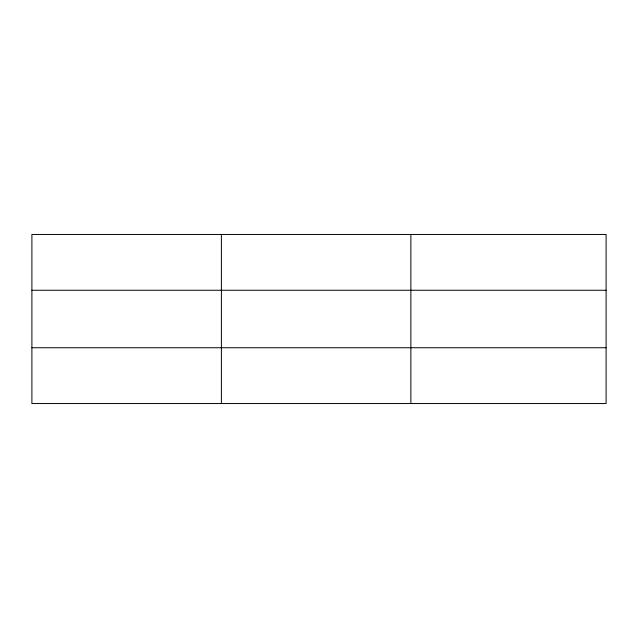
<?xml version="1.0" encoding="UTF-8"?>
<svg xmlns="http://www.w3.org/2000/svg" width="638" height="638" viewBox="0 0 638 638"><rect width="100%" height="100%" fill="white"/><g stroke="black" fill="none" stroke-linecap="round" stroke-linejoin="round"><path stroke-width="0.96" d="M221.386 403.535L221.386 234.465M410.872 403.535L410.872 234.465M606.1 347.742L606.1 403.535L31.9 403.535L31.9 234.465L606.1 234.465L606.1 347.742L31.9 347.742M31.9 290.258L606.1 290.258"/></g></svg>
